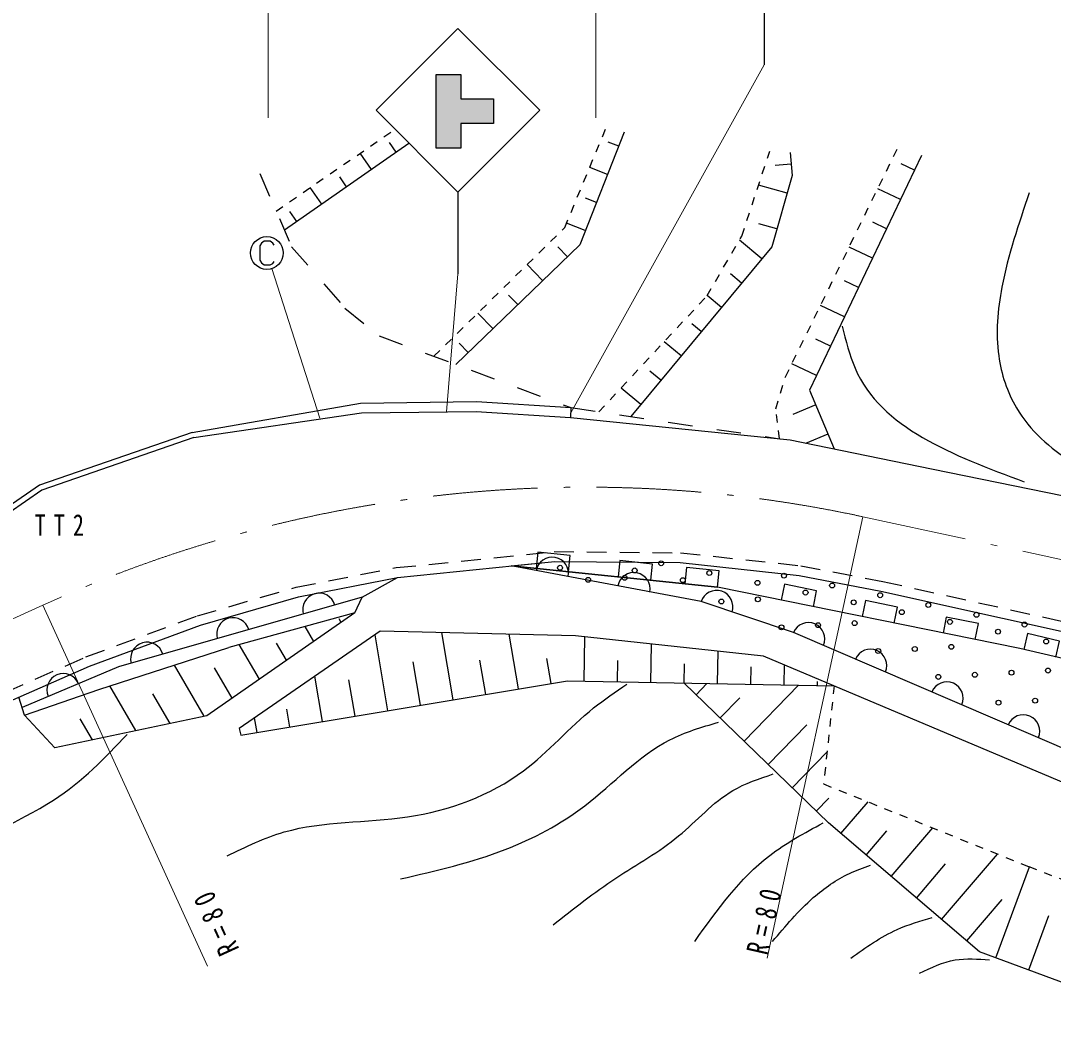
# Model space of a CAD drawing. Units: millimetres, scale not verified. Extents: x 40000 to 680000, y 20000 to 380000.
# Drawn here: x 265222 to 328313, y 280783 to 342847 of the extents above; entities that cross this region are included whole.
import ezdxf

# ---------------------------------------------------------------- set-up
doc = ezdxf.new("R2010")
doc.units = ezdxf.units.MM
doc.header["$LTSCALE"] = 1000
for name, pattern in [('USER1', [1, 0.5, -0.5]), ('USER2', [2, 1.2, -0.8]), ('USER3', [3, 1.5, -1.5]), ('USER4', [10, 6.4, -1.6, 0.4, -1.6])]:
    doc.linetypes.add(name, pattern=pattern)
for name, color, linetype, lineweight in [('M-BGD', 7, 'Continuous', 25), ('M-BMK', 2, 'USER4', 13), ('M-STR-HTXT', 7, 'Continuous', 13), ('M-STR-STR3', 7, 'Continuous', 25), ('M-STR-STRC', 7, 'Continuous', 25)]:
    doc.layers.add(name, color=color, linetype=linetype, lineweight=lineweight)
doc.layers.add('M-BMK-SRVR', color=3, linetype='Continuous')
doc.styles.add('ＭＳ ゴシック', font='')
doc.styles.get('ＭＳ ゴシック').set_extended_font_data('MS Gothic')

# ---------------------------------------------------------------- blocks, each defined once
blk = doc.blocks.new('MARK1221C15L12W1')
at = {"color": 7, "linetype": 'Continuous', "lineweight": 25}
blk.add_arc((0, 0), 0.05, 270, 90, dxfattribs=at)
blk = doc.blocks.new('MARK1169C15L12W1')
at = {"color": 7, "linetype": 'Continuous', "lineweight": 25}
blk.add_circle((0, 0), 0.05, dxfattribs=at)
blk = doc.blocks.new('MARK1222C15L12W1')
at = {"color": 7, "linetype": 'Continuous', "lineweight": 25}
blk.add_lwpolyline([(0, -0.05), (0.05, -0.05), (0.05, 0.05), (0, 0.05)], dxfattribs=at)
blk = doc.blocks.new('MARK1085C15L13W1')
at = {"color": 7, "linetype": 'Continuous', "lineweight": 25}
blk.add_lwpolyline([(0.022, 0.024), (0.018, 0.03), (0.01, 0.036), (-0.008, 0.036), (-0.016, 0.03), (-0.022, 0.022), (-0.022, -0.022), (-0.016, -0.03), (-0.008, -0.036), (0.01, -0.036), (0.018, -0.032), (0.022, -0.026)], dxfattribs=at)
blk.add_circle((0, 0), 0.05, dxfattribs=at)

msp = doc.modelspace()

# ---------------------------------------------------------------- hatches: boundary and pattern name
at = {"layer": 'M-STR-STRC'}
msp.add_hatch(color=256, dxfattribs=at).paths.add_polyline_path([(290617, 339563), (292117, 339563), (292117, 338063), (294117, 338063), (294117, 336563), (292117, 336563), (292117, 335063), (290617, 335063)])

# ---------------------------------------------------------------- linework, layer by layer
at = {"layer": 'M-BGD', "linetype": 'USER1'}
for p, q in [((280829, 331214), (287937, 336105)), ((326808, 291154), (338564, 286685))]:
    msp.add_line(p, q, dxfattribs=at)
at = {"layer": 'M-BGD'}
for p, q in [((288932, 335349), (281335, 330049)), ((288172, 334819), (287762, 335406)), ((301759, 335168), (301119, 335421)), ((286653, 333759), (285963, 334747)), ((301079, 333450), (299987, 333883)), ((312296, 334086), (311328, 334000)), ((319836, 333708), (319011, 334101)), ((285133, 332699), (284716, 333298)), ((283614, 331639), (282911, 332647)), ((312047, 332299), (310305, 332797)), ((318981, 331915), (317586, 332580)), ((300398, 331733), (299728, 331998)), ((282095, 330579), (281669, 331190)), ((299718, 330016), (298575, 330468)), ((311425, 330124), (310328, 330438)), ((318126, 330122), (317277, 330527)), ((310498, 328295), (309131, 329430)), ((298621, 328425), (298046, 329019)), ((317271, 328329), (315837, 329013)), ((297107, 326960), (296161, 327938)), ((309266, 326812), (308596, 327369)), ((316416, 326536), (315544, 326952)), ((295593, 325496), (295033, 326075)), ((308035, 325329), (307167, 326050)), ((294079, 324031), (293158, 324983)), ((315561, 324744), (314088, 325446)), ((306804, 323846), (306232, 324321)), ((292565, 322566), (292019, 323130)), ((305572, 322364), (304536, 323224)), ((314706, 322951), (313810, 323378)), ((313851, 321158), (312339, 321879)), ((304341, 320881), (303668, 321439)), ((303109, 319398), (301904, 320399)), ((313796, 319367), (312392, 318782)), ((314542, 317578), (313171, 317007)), ((285642, 306656), (276594, 300375)), ((285642, 306656), (277935, 304548)), ((284808, 306077), (284686, 306286)), ((283141, 304919), (282611, 305827)), ((291638, 301344), (290953, 305452)), ((281473, 303762), (280863, 304807)), ((287646, 300679), (286871, 305325)), ((295630, 302009), (295073, 305352)), ((299642, 302489), (299693, 305192)), ((303716, 302412), (303761, 304755)), ((279805, 302604), (278570, 304722)), ((307790, 302335), (307828, 304319)), ((276439, 300342), (274614, 303471)), ((289642, 301011), (289200, 303664)), ((293634, 301677), (293285, 303768)), ((297626, 302342), (297371, 303872)), ((301679, 302451), (301704, 303740)), ((305753, 302373), (305776, 303550)), ((311864, 302258), (311888, 303479)), ((278138, 301447), (277061, 303292)), ((309827, 302296), (309848, 303360)), ((283654, 300013), (283192, 302783)), ((285650, 300346), (285279, 302571)), ((306488, 301661), (307153, 302347)), ((309426, 298812), (312751, 302241)), ((313901, 302219), (313906, 302463)), ((272267, 299462), (270674, 302192)), ((274353, 299902), (273299, 301710)), ((265459, 300417), (265106, 301509)), ((307957, 300236), (309154, 301471)), ((267311, 298416), (265459, 300417)), ((276594, 300375), (267311, 298416)), ((281658, 299681), (281475, 300780)), ((269616, 298903), (268865, 300183)), ((279662, 299348), (279513, 300242)), ((310895, 297387), (313262, 299828)), ((312364, 295963), (314484, 298150)), ((313833, 294538), (314605, 295335)), ((315336, 293170), (316991, 295111)), ((318413, 290547), (320945, 293517)), ((316874, 291858), (318131, 293332)), ((321489, 287924), (324900, 291923)), ((319951, 289235), (321734, 291326)), ((324801, 285584), (326860, 291135)), ((323028, 286612), (325179, 289136)), ((326808, 284839), (328040, 288160)), ((335844, 281487), (323797, 285956))]:
    msp.add_line(p, q, dxfattribs=at)
at = {"layer": 'M-BGD', "linetype": 'USER1'}
for points in [[(290466, 322336), (298467, 330206), (301079, 336524)], [(311591, 317300), (311363, 319134), (311946, 321078), (318865, 335187)], [(300551, 318946), (307166, 326048), (309280, 329686), (310990, 334879)], [(314920, 302200), (314276, 296206), (326808, 291154)]]:
    msp.add_lwpolyline(points, dxfattribs=at)
at = {"layer": 'M-BGD'}
for points in [[(302099, 336026), (299378, 329157), (291808, 321834)], [(312234, 334785), (312358, 333386), (311114, 329036), (302493, 318656)], [(320264, 334604), (313423, 320262), (314914, 316684)], [(275700, 317688), (285984, 319474), (293076, 319571), (298844, 319200)], [(275808, 317376), (286038, 318875), (293061, 318971), (298805, 318602)], [(298844, 319200), (298805, 318602), (312225, 317236), (320871, 315461), (356993, 308089)], [(275700, 317688), (266365, 314458), (262270, 311629), (261943, 311180)], [(275808, 317376), (266515, 314161), (262504, 311389), (262087, 310816)], [(204530, 272962), (210092, 275319), (215166, 279564), (269436, 303412), (276205, 305906), (282206, 307647), (288250, 308829), (297850, 309800), (305505, 309734), (312794, 308947), (317765, 307995), (354940, 299728)], [(285642, 306656), (286084, 307612), (288250, 308829)], [(351734, 286669), (310602, 304021), (299123, 305253), (287188, 305544), (278581, 299598), (278664, 299182), (298624, 302508), (314920, 302200)], [(265459, 300417), (269994, 301972), (277935, 304548)], [(323797, 285956), (314567, 293826), (305753, 302373)]]:
    msp.add_lwpolyline(points, dxfattribs=at)
at = {"layer": 'M-BGD', "linetype": 'USER3'}
msp.add_lwpolyline([(279835, 333499), (281779, 329029), (285034, 325288), (287123, 323588), (298844, 319200), (311591, 317300)], dxfattribs=at)
at = {"layer": 'M-BGD', "linetype": 'USER2'}
msp.add_lwpolyline([(204526, 273612), (209775, 275836), (214847, 280079), (269212, 303969), (276018, 306477), (282064, 308231), (288162, 309423), (297822, 310400), (305540, 310333), (312883, 309541), (317886, 308583), (355084, 300311)], dxfattribs=at)
at = {"layer": 'M-BGD'}
for points, knots in [([(326840, 332317), (326191, 330426), (325542, 328535), (325169, 326564), (324908, 325182), (324782, 323760), (324975, 322366), (325129, 321249), (325488, 320150), (326063, 319179), (326875, 317808), (328118, 316695), (329483, 315875), (329828, 315668), (330181, 315480), (330533, 315292)], [0, 0, 0, 0, 1, 1, 1, 2, 2, 2, 3, 3, 3, 4, 4, 4, 5, 5, 5, 5]), ([(315420, 324185), (315636, 323295), (315852, 322406), (316197, 321612), (317796, 317933), (322166, 316302), (326537, 314670)], [0, 0, 0, 0, 1, 1, 1, 2, 2, 2, 2]), ([(277830, 291814), (278980, 292370), (280130, 292925), (281328, 293271), (283726, 293964), (286316, 293816), (288857, 294194), (291413, 294575), (293920, 295488), (295949, 297012), (297477, 298158), (298734, 299651), (300224, 300849), (300874, 301372), (301569, 301840), (302264, 302307)], [0, 0, 0, 0, 1, 1, 1, 2, 2, 2, 3, 3, 3, 4, 4, 4, 5, 5, 5, 5]), ([(288420, 290405), (290591, 290904), (292762, 291403), (294832, 292203), (296556, 292868), (298209, 293741), (299690, 294874), (301446, 296219), (302958, 297929), (304887, 298906), (305811, 299374), (306831, 299675), (307851, 299975)], [0, 0, 0, 0, 1, 1, 1, 2, 2, 2, 3, 3, 3, 4, 4, 4, 4]), ([(260985, 287639), (260989, 288739), (260992, 289840), (261349, 290734), (262198, 292858), (265041, 293821), (267235, 295224), (269018, 296365), (270372, 297797), (271725, 299229)], [0, 0, 0, 0, 1, 1, 1, 2, 2, 2, 3, 3, 3, 3]), ([(297747, 287588), (298999, 288581), (300252, 289575), (301584, 290454), (302870, 291302), (304229, 292043), (305422, 293028), (306534, 293947), (307502, 295079), (308725, 295797), (309485, 296244), (310344, 296531), (311202, 296817)], [0, 0, 0, 0, 1, 1, 1, 2, 2, 2, 3, 3, 3, 4, 4, 4, 4]), ([(306406, 286584), (307785, 288507), (309163, 290431), (310983, 291832), (311980, 292600), (313111, 293210), (314241, 293821)], [0, 0, 0, 0, 1, 1, 1, 2, 2, 2, 2]), ([(311160, 286577), (311944, 287515), (312727, 288453), (313647, 289259), (314317, 289845), (315058, 290361), (315862, 290736), (316278, 290929), (316712, 291085), (317145, 291241)], [0, 0, 0, 0, 1, 1, 1, 2, 2, 2, 3, 3, 3, 3]), ([(315940, 285567), (316854, 286215), (317769, 286864), (318777, 287316), (319461, 287622), (320187, 287838), (320914, 288054)], [0, 0, 0, 0, 1, 1, 1, 2, 2, 2, 2]), ([(320137, 284634), (320849, 284978), (321562, 285321), (322313, 285450), (322992, 285567), (323702, 285509), (324412, 285450)], [0, 0, 0, 0, 1, 1, 1, 2, 2, 2, 2])]:
    msp.add_open_spline(points, degree=3, knots=knots, dxfattribs=at)
at = {"layer": 'M-BMK'}
for p, q in [((316669, 312535), (355265, 304193)), ((261804, 304956), (266581, 307133))]:
    msp.add_line(p, q, dxfattribs=at)
msp.add_arc((299767, 234341), 80000, 77.80306, 114.508, dxfattribs=at)
at = {"layer": 'M-STR-HTXT'}
for p, q in [((300354, 353349), (300354, 336906)), ((280354, 336906), (280354, 347226)), ((298834, 318891), (310646, 340156)), ((283500, 318552), (280570, 327698)), ((291939, 327375), (291247, 318950)), ((316669, 312535), (310838, 285560)), ((276636, 285080), (266581, 307133))]:
    msp.add_line(p, q, dxfattribs=at)
at = {"layer": 'M-STR-STR3'}
for q in [(297850, 309800), (307786, 308228)]:
    msp.add_line((295197, 309531), q, dxfattribs=at)
for points in [[(352158, 288395), (312432, 305465), (306788, 307346), (295197, 309531)], [(354494, 297910), (326256, 304476), (307786, 308228), (295197, 309531)], [(286084, 307612), (271198, 303371), (265307, 300886)]]:
    msp.add_lwpolyline(points, dxfattribs=at)
at = {"layer": 'M-STR-STRC'}
msp.add_line((291939, 332375), (291939, 327375), dxfattribs=at)
msp.add_lwpolyline([(310646, 345156), (315646, 350156), (310646, 355156), (305646, 350156), (310646, 345156), (310646, 340156)], dxfattribs=at)
for points in [[(291939, 332375), (286939, 337375), (291939, 342375), (296939, 337375)], [(290617, 335063), (290617, 339563), (292117, 339563), (292117, 338063), (294117, 338063), (294117, 336563), (292117, 336563), (292117, 335063)]]:
    msp.add_lwpolyline(points, close=True, dxfattribs=at)

# ---------------------------------------------------------------- block references
at = {"layer": 'M-STR-STR3'}
for name, p, xscale, yscale, rotation in [('MARK1222C15L12W1', (297704, 309272), 20000, 20000, 84.09043), ('MARK1221C15L12W1', (297694, 309061), 20000, 20000, 79.32256), ('MARK1222C15L12W1', (302718, 308753), 20000, 20000, 84.09043), ('MARK1169C15L12W1', (304356, 309691), 3000, 3000, 258.51553), ('MARK1169C15L12W1', (298177, 309415), 3000, 3000, 258.51553), ('MARK1221C15L12W1', (302688, 308119), 20000, 20000, 79.32256), ('MARK1169C15L12W1', (302736, 309254), 3000, 3000, 258.51553), ('MARK1222C15L12W1', (306792, 308331), 20000, 20000, 84.09043), ('MARK1169C15L12W1', (307296, 309093), 3000, 3000, 258.51553), ('MARK1169C15L12W1', (299892, 308677), 3000, 3000, 246.74702), ('MARK1169C15L12W1', (302124, 308806), 3000, 3000, 246.74702), ('MARK1169C15L12W1', (305676, 308657), 3000, 3000, 258.51553), ('MARK1169C15L12W1', (310235, 308496), 3000, 3000, 258.51553), ('MARK1169C15L12W1', (311855, 308932), 3000, 3000, 258.51553), ('MARK1221C15L12W1', (283454, 306863), 20000, 20000, 105.90209), ('MARK1221C15L12W1', (307737, 307030), 20000, 20000, 71.57094), ('MARK1222C15L12W1', (312674, 307235), 20000, 20000, 78.51553), ('MARK1169C15L12W1', (313175, 307899), 3000, 3000, 258.51553), ('MARK1169C15L12W1', (314795, 308335), 3000, 3000, 258.51553), ('MARK1169C15L12W1', (317735, 307738), 3000, 3000, 258.51553), ('MARK1169C15L12W1', (308032, 307356), 3000, 3000, 246.74702), ('MARK1169C15L12W1', (310264, 307485), 3000, 3000, 246.74702), ('MARK1169C15L12W1', (316115, 307301), 3000, 3000, 258.51553), ('MARK1222C15L12W1', (317614, 306232), 20000, 20000, 78.51553), ('MARK1169C15L12W1', (320675, 307140), 3000, 3000, 258.51553), ('MARK1169C15L12W1', (319055, 306704), 3000, 3000, 258.51553), ('MARK1169C15L12W1', (323614, 306543), 3000, 3000, 258.51553), ('MARK1221C15L12W1', (278196, 305365), 20000, 20000, 105.90209), ('MARK1221C15L12W1', (313351, 305070), 20000, 20000, 66.74702), ('MARK1169C15L12W1', (313939, 305906), 3000, 3000, 246.74702), ('MARK1169C15L12W1', (316172, 306035), 3000, 3000, 246.74702), ('MARK1222C15L12W1', (322555, 305228), 20000, 20000, 78.51553), ('MARK1169C15L12W1', (321995, 306107), 3000, 3000, 258.51553), ('MARK1169C15L12W1', (326554, 305946), 3000, 3000, 258.51553), ('MARK1169C15L12W1', (311707, 305777), 3000, 3000, 246.74702), ('MARK1169C15L12W1', (324935, 305509), 3000, 3000, 258.51553), ('MARK1222C15L12W1', (327487, 304189), 20000, 20000, 76.91006), ('MARK1221C15L12W1', (272937, 303867), 20000, 20000, 105.90209), ('MARK1221C15L12W1', (317140, 303442), 20000, 20000, 66.74702), ('MARK1169C15L12W1', (322079, 304585), 3000, 3000, 246.74702), ('MARK1169C15L12W1', (327875, 304912), 3000, 3000, 258.51553), ('MARK1169C15L12W1', (317614, 304327), 3000, 3000, 246.74702), ('MARK1169C15L12W1', (319847, 304456), 3000, 3000, 246.74702), ('MARK1221C15L12W1', (267826, 301949), 20000, 20000, 112.87342), ('MARK1169C15L12W1', (321289, 302748), 3000, 3000, 246.74702), ('MARK1169C15L12W1', (323522, 302877), 3000, 3000, 246.74702), ('MARK1169C15L12W1', (325754, 303006), 3000, 3000, 246.74702), ('MARK1169C15L12W1', (327986, 303135), 3000, 3000, 246.74702), ('MARK1221C15L12W1', (321809, 301436), 20000, 20000, 66.74702), ('MARK1169C15L12W1', (324964, 301169), 3000, 3000, 246.74702), ('MARK1169C15L12W1', (327197, 301298), 3000, 3000, 246.74702), ('MARK1221C15L12W1', (326478, 299430), 20000, 20000, 66.74702)]:
    msp.add_blockref(name, p, dxfattribs=dict(at, xscale=xscale, yscale=yscale, rotation=rotation))
at = {"layer": 'M-STR-STRC', "xscale": 20000, "yscale": 20000}
msp.add_blockref('MARK1085C15L13W1', (280265, 328650), dxfattribs=at)

# ---------------------------------------------------------------- texts
at = {"layer": 'M-BMK-SRVR', "insert": (266084, 311369), "char_height": 1320, "attachment_point": 7, "style": 'ＭＳ ゴシック'}
msp.add_mtext('\\T1.73;\\W0.75;TT2', dxfattribs=at)
at = {"layer": 'M-STR-HTXT', "char_height": 1320, "attachment_point": 7, "style": 'ＭＳ ゴシック'}
for insert, rotation in [((278620, 286126), 114.6), ((310851, 285695), 77.3)]:
    msp.add_mtext('\\T1.65;\\W0.75;R=80', dxfattribs=dict(at, insert=insert, rotation=rotation))

doc.saveas('drawing.dxf')
